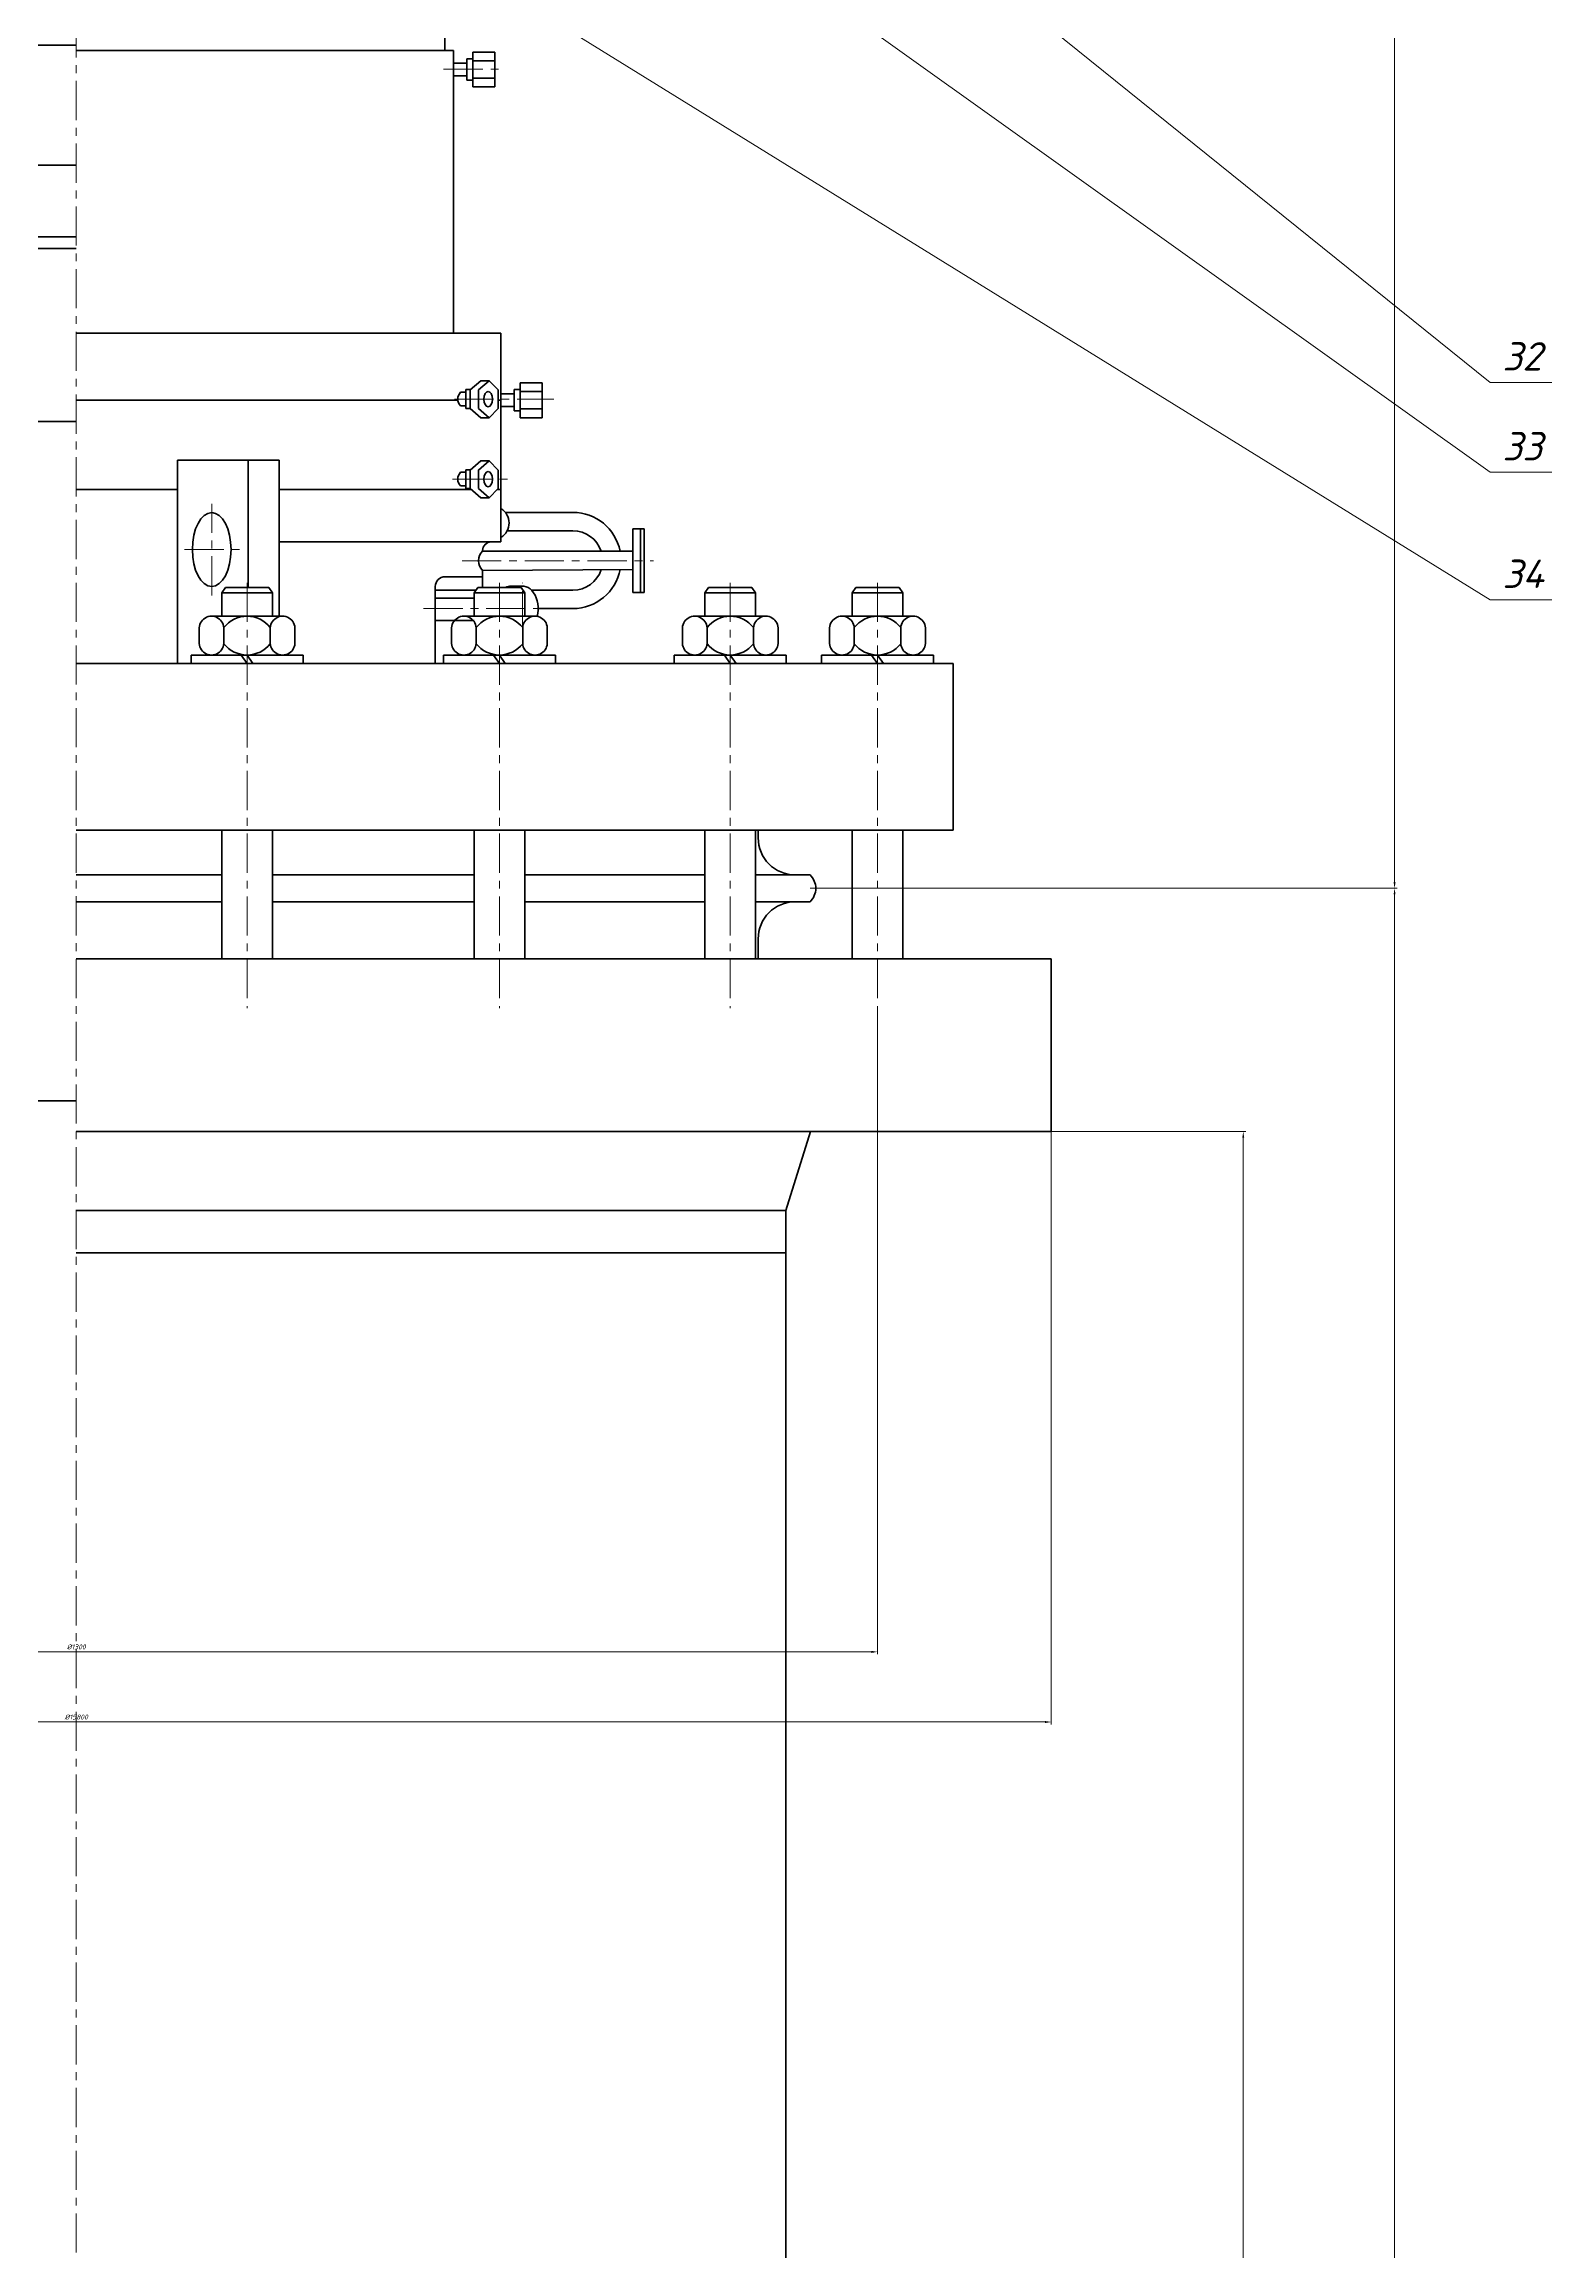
# Model space of a CAD drawing. Header units: millimetres. Extents: x 2879 to 23223, y -3142 to 6314.
# Drawn here: x 5167 to 6389, y 3336 to 5124 of the extents above; entities that cross this region are included whole.
import ezdxf

# ---------------------------------------------------------------- set-up
doc = ezdxf.new("R2010")
doc.units = ezdxf.units.MM
doc.linetypes.add('осевая', pattern=[50.8, 31.75, -6.35, 6.35, -6.35])
doc.layers.get('0').update_dxf_attribs({"lineweight": 40})
doc.layers.add('Оси', color=7, linetype='осевая', lineweight=20)
doc.layers.add('штриховка', color=7, linetype='Continuous', lineweight=20)
doc.styles.add('ADRF1', font='isocpeur.ttf', dxfattribs={"oblique": 15})
doc.styles.add('Размеры', font='isocpeur.ttf', dxfattribs={"oblique": 15})
doc.dimstyles.new('гост', dxfattribs={"dimtxt": 4, "dimasz": 5, "dimexe": 2, "dimexo": 0, "dimgap": 2, "dimtad": 1, "dimtoh": 1, "dimdec": 1, "dimlfac": 10, "dimtxsty": 'ADRF1', "dimcen": 2.5, "dimadec": 0, "dimazin": 0, "dimtfac": 1, "dimtdec": 1, "dimtmove": 0, "dimatfit": 3, "dimfxl": 1, "dimlwd": 20, "dimlwe": 20, "dimarcsym": 0})

# ---------------------------------------------------------------- blocks, each defined once
blk = doc.blocks.new('*D1')
at = {"layer": 'Defpoints', "color": 0, "transparency": 16777216}
for p in [(5983, 4243.7), (6138.6, 4243.7), (5972.3, 99.2)]:
    blk.add_point(p, dxfattribs=at)
at = {"layer": 'штриховка', "color": 0, "linetype": 'Continuous', "lineweight": 20, "transparency": 16777216}
for p, q in [((5983, 4243.7), (6140.6, 4243.7)), ((6138.6, 104.2), (6138.6, 4238.7)), ((5972.3, 99.2), (6140.6, 99.2))]:
    blk.add_line(p, q, dxfattribs=at)
at = {"layer": 'штриховка', "color": 0, "transparency": 16777216}
for points in [[(6137.8, 4238.7), (6139.4, 4238.7), (6138.6, 4243.7)], [(6137.8, 104.2), (6139.4, 104.2), (6138.6, 99.2)]]:
    blk.add_solid(points, dxfattribs=at)
at = {"layer": 'штриховка', "color": 0, "transparency": 16777216, "insert": (6134.6, 2171.5), "char_height": 4, "attachment_point": 5, "rotation": 90, "style": 'ADRF1'}
blk.add_mtext('4270', dxfattribs=at)
blk = doc.blocks.new('*D2')
at = {"layer": 'Defpoints', "color": 0, "transparency": 16777216}
for p in [(5842.3, 4343.6), (4543.8, 4280.8), (5842.3, 3822.3)]:
    blk.add_point(p, dxfattribs=at)
at = {"layer": 'штриховка', "color": 0, "linetype": 'Continuous', "lineweight": 20, "transparency": 16777216}
for p, q in [((5842.3, 4343.6), (5842.3, 3820.3)), ((4543.8, 4280.8), (4543.8, 3820.3)), ((4548.8, 3822.3), (5837.3, 3822.3))]:
    blk.add_line(p, q, dxfattribs=at)
at = {"layer": 'штриховка', "color": 0, "transparency": 16777216}
for points in [[(4548.8, 3823.1), (4548.8, 3821.4), (4543.8, 3822.3)], [(5837.3, 3823.1), (5837.3, 3821.4), (5842.3, 3822.3)]]:
    blk.add_solid(points, dxfattribs=at)
at = {"layer": 'штриховка', "color": 0, "transparency": 16777216, "insert": (5193, 3826.3), "char_height": 4, "attachment_point": 5, "style": 'ADRF1'}
blk.add_mtext('%%C1300', dxfattribs=at)
blk = doc.blocks.new('*D3')
at = {"layer": 'Defpoints', "color": 0, "transparency": 16777216}
for p in [(4403, 4243.7), (5983, 4243.7), (5983, 3765.5)]:
    blk.add_point(p, dxfattribs=at)
at = {"layer": 'штриховка', "color": 0, "linetype": 'Continuous', "lineweight": 20, "transparency": 16777216}
for p, q in [((4403, 4243.7), (4403, 3763.5)), ((5983, 4243.7), (5983, 3763.5)), ((4408, 3765.5), (5978, 3765.5))]:
    blk.add_line(p, q, dxfattribs=at)
at = {"layer": 'штриховка', "color": 0, "transparency": 16777216}
for points in [[(4408, 3766.3), (4408, 3764.6), (4403, 3765.5)], [(5978, 3766.3), (5978, 3764.6), (5983, 3765.5)]]:
    blk.add_solid(points, dxfattribs=at)
at = {"layer": 'штриховка', "color": 0, "transparency": 16777216, "insert": (5193, 3769.5), "char_height": 4, "attachment_point": 5, "style": 'ADRF1'}
blk.add_mtext('%%C15800', dxfattribs=at)
blk = doc.blocks.new('*D4')
at = {"layer": 'Defpoints', "color": 0, "transparency": 16777216}
for p in [(5193, 5841.2), (6261.2, 5841.2), (5787.6, 4440.7)]:
    blk.add_point(p, dxfattribs=at)
at = {"layer": 'штриховка', "color": 0, "linetype": 'Continuous', "lineweight": 20, "transparency": 16777216}
for p, q in [((5193, 5841.2), (6263.2, 5841.2)), ((6261.2, 4445.7), (6261.2, 5836.2)), ((5787.6, 4440.7), (6263.2, 4440.7))]:
    blk.add_line(p, q, dxfattribs=at)
at = {"layer": 'штриховка', "color": 0, "transparency": 16777216}
for points in [[(6260.4, 5836.2), (6262, 5836.2), (6261.2, 5841.2)], [(6260.4, 4445.7), (6262, 4445.7), (6261.2, 4440.7)]]:
    blk.add_solid(points, dxfattribs=at)
at = {"layer": 'штриховка', "color": 0, "transparency": 16777216, "insert": (6257.2, 5140.9), "char_height": 4, "attachment_point": 5, "rotation": 90, "style": 'ADRF1'}
blk.add_mtext('1400', dxfattribs=at)
blk = doc.blocks.new('*D5')
at = {"layer": 'Defpoints', "color": 0, "transparency": 16777216}
for p in [(5792.3, 4440.7), (5193, -570.8), (6261.2, -570.8)]:
    blk.add_point(p, dxfattribs=at)
at = {"layer": 'штриховка', "color": 0, "linetype": 'Continuous', "lineweight": 20, "transparency": 16777216}
for p, q in [((5792.3, 4440.7), (6263.2, 4440.7)), ((6261.2, 4435.7), (6261.2, -565.8)), ((5193, -570.8), (6263.2, -570.8))]:
    blk.add_line(p, q, dxfattribs=at)
at = {"layer": 'штриховка', "color": 0, "transparency": 16777216}
for points in [[(6260.4, 4435.7), (6262, 4435.7), (6261.2, 4440.7)], [(6260.4, -565.8), (6262, -565.8), (6261.2, -570.8)]]:
    blk.add_solid(points, dxfattribs=at)
at = {"layer": 'штриховка', "color": 0, "transparency": 16777216, "insert": (6257.2, 1935), "char_height": 4, "attachment_point": 5, "rotation": 90, "style": 'ADRF1'}
blk.add_mtext('5150', dxfattribs=at)
blk = doc.blocks.new('*D8')
at = {"layer": 'Defpoints', "color": 0, "transparency": 16777216}
for p in [(4403, 4245.6), (5972.3, 119.1), (5972.3, -712.4)]:
    blk.add_point(p, dxfattribs=at)
at = {"layer": 'Оси', "color": 0, "linetype": 'Continuous', "lineweight": 20, "transparency": 16777216}
for p, q in [((4403, 4245.6), (4403, -714.4)), ((5972.3, 119.1), (5972.3, -714.4)), ((4408, -712.4), (5967.3, -712.4))]:
    blk.add_line(p, q, dxfattribs=at)
at = {"layer": 'Оси', "color": 0, "transparency": 16777216}
for points in [[(4408, -711.6), (4408, -713.3), (4403, -712.4)], [(5967.3, -711.6), (5967.3, -713.3), (5972.3, -712.4)]]:
    blk.add_solid(points, dxfattribs=at)
at = {"layer": 'Оси', "color": 0, "transparency": 16777216, "insert": (5187.7, -708.4), "char_height": 4, "attachment_point": 5, "style": 'ADRF1'}
blk.add_mtext('1570', dxfattribs=at)

msp = doc.modelspace()

# ---------------------------------------------------------------- linework, layer by layer
for p, q in [((5491.63, 5119.234), (5491.63, 5174.671)), ((5113.607, 5123.467), (5193.032, 5123.467)), ((5498.787, 5119.234), (5193.032, 5119.234)), ((5498.787, 4890.234), (5498.787, 5119.234)), ((5514.296, 5103.875), (5514.296, 5118.016)), ((5514.296, 5118.016), (5532.308, 5118.016)), ((5532.308, 5118.016), (5532.308, 5103.875)), ((5498.787, 5109.012), (5509.435, 5109.012)), ((5498.787, 5098.738), (5509.435, 5098.738)), ((5509.435, 5103.875), (5509.435, 5112.442)), ((5509.435, 5112.442), (5514.296, 5112.442)), ((5509.435, 5109.012), (5509.435, 5103.875)), ((5509.435, 5098.738), (5509.435, 5103.875)), ((5509.435, 5103.875), (5509.435, 5095.308)), ((5514.296, 5112.442), (5514.296, 5103.875)), ((5514.296, 5110.945), (5532.308, 5110.945)), ((5514.296, 5095.308), (5514.296, 5103.875)), ((5514.296, 5103.875), (5514.296, 5089.734)), ((5514.296, 5096.804), (5532.308, 5096.804)), ((5532.308, 5089.734), (5532.308, 5103.875)), ((5509.435, 5095.308), (5514.296, 5095.308)), ((5514.296, 5089.734), (5532.308, 5089.734)), ((5111.837, 5026.361), (5193.032, 5026.361)), ((5071.936, 4958.83), (5193.032, 4958.83)), ((5083.379, 4968.483), (5193.032, 4968.483)), ((5498.787, 4890.234), (5193.032, 4890.234)), ((5537.067, 4890.234), (5498.787, 4890.234)), ((5537.067, 4721.234), (5537.067, 4890.234)), ((5520.938, 4851.82), (5527.678, 4851.82)), ((5552.576, 4836.024), (5552.576, 4850.165)), ((5552.576, 4850.165), (5570.588, 4850.165)), ((5570.588, 4850.165), (5570.588, 4836.024)), ((5193.032, 4836.024), (5502.162, 4836.024)), ((5508.662, 4842.506), (5504.438, 4842.506)), ((5508.662, 4831.453), (5504.438, 4831.453)), ((5512.38, 4844.591), (5508.662, 4844.591)), ((5508.662, 4844.591), (5508.662, 4829.367)), ((5508.662, 4829.367), (5512.077, 4829.367)), ((5534.741, 4836.024), (5537.067, 4836.024)), ((5537.067, 4841.161), (5547.715, 4841.161)), ((5537.067, 4830.887), (5547.715, 4830.887)), ((5547.715, 4836.024), (5547.715, 4844.591)), ((5547.715, 4844.591), (5552.576, 4844.591)), ((5547.715, 4841.161), (5547.715, 4836.024)), ((5547.715, 4830.887), (5547.715, 4836.024)), ((5547.715, 4836.024), (5547.715, 4827.457)), ((5552.576, 4844.591), (5552.576, 4836.024)), ((5552.576, 4843.095), (5570.588, 4843.095)), ((5552.576, 4827.457), (5552.576, 4836.024)), ((5552.576, 4836.024), (5552.576, 4821.883)), ((5552.576, 4828.954), (5570.588, 4828.954)), ((5570.588, 4821.883), (5570.588, 4836.024)), ((5060.171, 4818.83), (5193.032, 4818.83)), ((5527.678, 4821.883), (5520.938, 4821.883)), ((5547.715, 4827.457), (5552.576, 4827.457)), ((5552.576, 4821.883), (5570.588, 4821.883)), ((5332.366, 4787.463), (5275.066, 4787.463)), ((5275.066, 4787.463), (5275.066, 4622.683)), ((5357.522, 4787.463), (5332.366, 4787.463)), ((5332.366, 4787.463), (5332.366, 4684.333)), ((5357.522, 4661.092), (5357.522, 4787.463)), ((5508.662, 4777.648), (5504.438, 4777.648)), ((5512.38, 4779.733), (5508.662, 4779.733)), ((5508.662, 4779.733), (5508.662, 4764.509)), ((5520.938, 4786.962), (5527.678, 4786.962)), ((5193.032, 4763.781), (5275.066, 4763.781)), ((5357.522, 4763.781), (5512.939, 4763.781)), ((5508.662, 4766.594), (5504.438, 4766.594)), ((5508.662, 4764.509), (5512.077, 4764.509)), ((5527.678, 4757.025), (5520.938, 4757.025)), ((5534.055, 4763.781), (5537.067, 4763.781)), ((5595.459, 4745.147), (5540.688, 4745.147)), ((5357.522, 4721.234), (5537.067, 4721.234)), ((5595.459, 4730.271), (5542.181, 4730.271)), ((5644.043, 4706.046), (5644.043, 4731.891)), ((5644.043, 4731.891), (5650.233, 4731.891)), ((5650.233, 4731.891), (5650.233, 4706.046)), ((5650.233, 4731.891), (5653.274, 4731.891)), ((5653.274, 4731.891), (5653.274, 4706.046)), ((5522.265, 4714.234), (5522.265, 4713.88)), ((5522.265, 4713.88), (5644.043, 4713.88)), ((5644.043, 4706.046), (5644.043, 4680.2)), ((5650.233, 4680.2), (5650.233, 4706.046)), ((5653.274, 4680.2), (5653.274, 4706.046)), ((5483.882, 4622.683), (5483.882, 4685.051)), ((5491.882, 4693.051), (5522.265, 4693.051)), ((5522.265, 4698.212), (5644.043, 4698.999)), ((5522.265, 4698.212), (5522.265, 4684.333)), ((5554.687, 4685.431), (5545.25, 4685.431)), ((5310.915, 4680.104), (5313.824, 4684.333)), ((5310.915, 4680.104), (5351.915, 4680.104)), ((5310.915, 4661.092), (5310.915, 4680.104)), ((5313.824, 4684.333), (5349.006, 4684.333)), ((5351.915, 4680.104), (5349.006, 4684.333)), ((5351.915, 4680.104), (5351.915, 4661.092)), ((5516.84, 4682.19), (5483.882, 4682.19)), ((5515.406, 4675.823), (5483.882, 4675.823)), ((5515.406, 4680.104), (5518.315, 4684.333)), ((5515.406, 4680.104), (5556.406, 4680.104)), ((5515.406, 4661.092), (5515.406, 4680.104)), ((5518.315, 4684.333), (5553.497, 4684.333)), ((5556.406, 4680.104), (5553.497, 4684.333)), ((5556.406, 4680.104), (5556.406, 4661.092)), ((5561.858, 4682.19), (5595.459, 4682.19)), ((5567.251, 4667.314), (5595.459, 4667.314)), ((5644.043, 4680.2), (5650.233, 4680.2)), ((5650.233, 4680.2), (5653.274, 4680.2)), ((5702.449, 4680.104), (5705.358, 4684.333)), ((5702.449, 4680.104), (5743.449, 4680.104)), ((5702.449, 4661.092), (5702.449, 4680.104)), ((5705.358, 4684.333), (5740.54, 4684.333)), ((5743.449, 4680.104), (5740.54, 4684.333)), ((5743.449, 4680.104), (5743.449, 4661.092)), ((5821.754, 4680.104), (5824.663, 4684.333)), ((5821.754, 4680.104), (5862.754, 4680.104)), ((5821.754, 4661.092), (5821.754, 4680.104)), ((5824.663, 4684.333), (5859.845, 4684.333)), ((5862.754, 4680.104), (5859.845, 4684.333)), ((5862.754, 4680.104), (5862.754, 4661.092)), ((5292.63, 4638.847), (5292.63, 4651.892)), ((5302.475, 4661.092), (5360.354, 4661.092)), ((5312.577, 4638.847), (5312.577, 4651.892)), ((5350.253, 4638.847), (5350.253, 4651.892)), ((5370.199, 4651.892), (5370.199, 4638.847)), ((5515.406, 4657.736), (5483.882, 4657.736)), ((5497.121, 4638.847), (5497.121, 4651.892)), ((5506.966, 4661.092), (5564.845, 4661.092)), ((5517.068, 4638.847), (5517.068, 4651.892)), ((5554.744, 4638.847), (5554.744, 4651.892)), ((5574.69, 4651.892), (5574.69, 4638.847)), ((5684.164, 4638.847), (5684.164, 4651.892)), ((5694.009, 4661.092), (5751.889, 4661.092)), ((5704.111, 4638.847), (5704.111, 4651.892)), ((5741.787, 4638.847), (5741.787, 4651.892)), ((5761.733, 4651.892), (5761.733, 4638.847)), ((5803.47, 4638.847), (5803.47, 4651.892)), ((5813.314, 4661.092), (5871.194, 4661.092)), ((5823.416, 4638.847), (5823.416, 4651.892)), ((5861.092, 4638.847), (5861.092, 4651.892)), ((5881.038, 4651.892), (5881.038, 4638.847)), ((5903.465, 4622.683), (5193.032, 4622.683)), ((5286.047, 4622.683), (5286.047, 4629.648)), ((5286.047, 4629.648), (5376.782, 4629.648)), ((5310.915, 4622.683), (5351.915, 4622.683)), ((5331.415, 4622.683), (5326.653, 4629.648)), ((5336.176, 4622.683), (5331.415, 4629.648)), ((5376.782, 4622.683), (5376.782, 4629.648)), ((5490.538, 4622.683), (5490.538, 4629.648)), ((5490.538, 4629.648), (5581.273, 4629.648)), ((5515.406, 4622.683), (5556.406, 4622.683)), ((5535.906, 4622.683), (5531.144, 4629.648)), ((5540.667, 4622.683), (5535.906, 4629.648)), ((5581.273, 4622.683), (5581.273, 4629.648)), ((5677.581, 4622.683), (5677.581, 4629.648)), ((5677.581, 4629.648), (5768.317, 4629.648)), ((5702.449, 4622.683), (5743.449, 4622.683)), ((5722.949, 4622.683), (5718.188, 4629.648)), ((5727.71, 4622.683), (5722.949, 4629.648)), ((5768.317, 4622.683), (5768.317, 4629.648)), ((5796.886, 4622.683), (5796.886, 4629.648)), ((5796.886, 4629.648), (5887.622, 4629.648)), ((5821.754, 4622.683), (5862.754, 4622.683)), ((5842.254, 4622.683), (5837.493, 4629.648)), ((5847.015, 4622.683), (5842.254, 4629.648)), ((5887.622, 4622.683), (5887.622, 4629.648)), ((5903.465, 4622.683), (5903.465, 4487.683)), ((5903.465, 4487.683), (5193.032, 4487.683)), ((5310.915, 4383.683), (5310.915, 4487.683)), ((5351.915, 4383.683), (5351.915, 4487.683)), ((5515.406, 4383.683), (5515.406, 4487.683)), ((5556.406, 4383.683), (5556.406, 4487.683)), ((5702.449, 4383.683), (5702.449, 4487.683)), ((5743.449, 4383.683), (5743.449, 4487.683)), ((5745.566, 4481.574), (5745.566, 4487.683)), ((5821.754, 4383.683), (5821.754, 4487.683)), ((5862.754, 4383.683), (5862.754, 4487.683)), ((5310.915, 4451.574), (5193.032, 4451.574)), ((5515.406, 4451.574), (5351.915, 4451.574)), ((5702.449, 4451.574), (5556.406, 4451.574)), ((5787.561, 4451.574), (5743.449, 4451.574)), ((5787.561, 4451.574), (5775.566, 4451.574)), ((5310.915, 4429.792), (5193.032, 4429.792)), ((5515.406, 4429.792), (5351.915, 4429.792)), ((5702.449, 4429.792), (5556.406, 4429.792)), ((5787.561, 4429.792), (5743.449, 4429.792)), ((5787.561, 4429.792), (5775.566, 4429.792)), ((5745.566, 4399.792), (5745.566, 4383.683)), ((5983.032, 4383.683), (5193.032, 4383.683)), ((5310.915, 4383.683), (5351.915, 4383.683)), ((5983.032, 4243.683), (5983.032, 4383.683)), ((5053.032, 4268.683), (5193.032, 4268.683)), ((5983.032, 4243.683), (5193.032, 4243.683)), ((5768.032, 4179.683), (5788.032, 4243.683)), ((5768.032, 4179.683), (5193.032, 4179.683)), ((5768.032, 4145.484), (5768.032, 4179.683)), ((5768.032, 4145.484), (5193.032, 4145.484)), ((5768.032, 4145.484), (5768.032, 3223.484))]:
    msp.add_line(p, q)
for points in [[(5520.938, 4851.82), (5512.077, 4844.336), (5512.077, 4829.367), (5520.938, 4821.883)], [(5520.938, 4786.962), (5512.077, 4779.478), (5512.077, 4764.509), (5520.938, 4757.025)]]:
    msp.add_lwpolyline(points)
for points in [[(5518.818, 4829.367), (5527.678, 4821.883), (5534.741, 4829.367), (5534.741, 4844.336), (5527.678, 4851.82), (5518.818, 4844.336)], [(5518.818, 4764.509), (5527.678, 4757.025), (5534.741, 4764.509), (5534.741, 4779.478), (5527.678, 4786.962), (5518.818, 4779.478)]]:
    msp.add_lwpolyline(points, close=True)
for centre, radius, start, end in [((5509.812, 4836.979), 7.709, 134.198988, 225.801012), ((5509.812, 4772.121), 7.709, 134.198988, 225.801012), ((5530.32, 4736.594), 13.441, 300.132979, 59.867021), ((5595.459, 4706.231), 38.917, 11.335174, 90), ((5529.265, 4714.234), 7, 90, 180), ((5595.459, 4706.231), 24.04, 18.552428, 90), ((5529.535, 4706.046), 10.687, 132.862592, 227.137408), ((5491.882, 4685.051), 8, 90, 180), ((5595.459, 4706.231), 38.917, 270, 349.191199), ((5595.459, 4706.231), 24.04, 270, 342.078979), ((5302.603, 4651.087), 10.006, 355.384361, 184.615639), ((5331.415, 4637.205), 23.887, 37.94225, 142.05775), ((5360.226, 4651.087), 10.006, 355.384361, 184.615639), ((5507.094, 4651.087), 10.006, 355.384361, 184.615639), ((5535.906, 4637.205), 23.887, 37.94225, 142.05775), ((5564.717, 4651.087), 10.006, 355.384361, 184.615639), ((5694.138, 4651.087), 10.006, 355.384361, 184.615639), ((5722.949, 4637.205), 23.887, 37.94225, 142.05775), ((5751.76, 4651.087), 10.006, 355.384361, 184.615639), ((5813.443, 4651.087), 10.006, 355.384361, 184.615639), ((5842.254, 4637.205), 23.887, 37.94225, 142.05775), ((5871.065, 4651.087), 10.006, 355.384361, 184.615639), ((5302.603, 4639.652), 10.006, 175.384361, 4.615639), ((5331.415, 4653.535), 23.887, 217.94225, 322.05775), ((5360.226, 4639.652), 10.006, 175.384361, 4.615639), ((5507.094, 4639.652), 10.006, 175.384361, 4.615639), ((5535.906, 4653.535), 23.887, 217.94225, 322.05775), ((5564.717, 4639.652), 10.006, 175.384361, 4.615639), ((5694.138, 4639.652), 10.006, 175.384361, 4.615639), ((5722.949, 4653.535), 23.887, 217.94225, 322.05775), ((5751.76, 4639.652), 10.006, 175.384361, 4.615639), ((5813.443, 4639.652), 10.006, 175.384361, 4.615639), ((5842.254, 4653.535), 23.887, 217.94225, 322.05775), ((5871.065, 4639.652), 10.006, 175.384361, 4.615639), ((5775.566, 4481.574), 30, 180, 270), ((5777.314, 4440.683), 14.954, 313.257241, 46.742759), ((5775.566, 4399.792), 30, 90, 180)]:
    msp.add_arc(centre, radius, start, end)
for centre, major_axis, ratio in [((5526.765, 4836.979), (0, 6.189), 0.56936675), ((5526.765, 4772.121), (0, 6.189), 0.56936675), ((5302.748, 4715.037), (0, 29.933), 0.52393493)]:
    msp.add_ellipse(centre, major_axis=major_axis, ratio=ratio)
for centre, start_param in [((5545.25, 4667.314), 6.28318531), ((5549.647, 4667.314), 6.28318531), ((5554.687, 4667.314), 4.35297388)]:
    msp.add_ellipse(centre, major_axis=(0, 18.117), ratio=0.69349894, start_param=start_param, end_param=6.63311303)
at = {"layer": 'Оси'}
for p, q in [((5193.032, 5856.653), (5193.032, -640.472)), ((5490.711, 5104.273), (5536.925, 5104.273)), ((5499.472, 4836.979), (5579.986, 4836.979)), ((5497.882, 4772.121), (5546.072, 4772.121)), ((5302.748, 4677.889), (5302.748, 4752.184)), ((5280.75, 4715.037), (5326.941, 4715.037)), ((5505.647, 4706.046), (5660.794, 4706.046)), ((5331.415, 4688.184), (5331.415, 4343.626)), ((5535.906, 4688.184), (5535.906, 4343.626)), ((5554.687, 4649.629), (5554.687, 4687.998)), ((5722.949, 4688.184), (5722.949, 4343.626)), ((5842.254, 4688.184), (5842.254, 4343.626)), ((5474.427, 4667.314), (5575.416, 4667.314))]:
    msp.add_line(p, q, dxfattribs=at)
at = {"layer": 'штриховка'}
for p, q in [((5196.591, 5769.937), (6338.587, 4850.45)), ((5189.425, 5598.606), (6338.587, 4777.676)), ((5188.288, 5385.459), (6338.587, 4674.34)), ((6388.663, 4850.45), (6338.587, 4850.45)), ((6388.663, 4777.676), (6338.587, 4777.676)), ((6388.663, 4674.34), (6338.587, 4674.34))]:
    msp.add_line(p, q, dxfattribs=at)

# ---------------------------------------------------------------- texts
at = {"layer": 'штриховка', "char_height": 23, "attachment_point": 1, "style": 'Размеры'}
for s, insert in [('32', (6348.549, 4883.056)), ('33', (6348.549, 4810.282)), ('34', (6348.549, 4706.946))]:
    msp.add_mtext_dynamic_manual_height_columns(s, width=41.76858, gutter_width=12.5, heights=[0], dxfattribs=dict(at, insert=insert))

# ---------------------------------------------------------------- dimensions: what is measured, and where the dimension line sits
at = {"layer": 'Оси'}
dim = msp.add_linear_dim(base=(5972.344, -712.423), p1=(4403.032, 4245.596), p2=(5972.344, 119.12), text='1570', dimstyle='гост', dxfattribs=at)
dim.commit()
dim.dimension.update_dxf_attribs({"geometry": '*D8', "text_midpoint": (5187.688, -708.423)})
at = {"layer": 'штриховка'}
for base, p1, p2, text, picture, middle in [((6261.195, 5841.205), (5787.561, 4440.683), (5193.032, 5841.205), '1400', '*D4', (6257.195, 5140.944)), ((6261.195, -570.77), (5792.268, 4440.683), (5193.032, -570.77), '5150', '*D5', (6257.195, 1934.956))]:
    dim = msp.add_linear_dim(base=base, p1=p1, p2=p2, angle=90, text=text, dimstyle='гост', dxfattribs=at)
    dim.commit()
    dim.dimension.update_dxf_attribs({"geometry": picture, "text_midpoint": middle})
for base, p1, p2, text, picture, middle in [((5842.254, 3822.277), (4543.81, 4280.752), (5842.254, 4343.626), '%%C1300', '*D2', (5193.032, 3826.277)), ((5983.032, 3765.474), (4403.032, 4243.683), (5983.032, 4243.683), '%%C<>', '*D3', (5193.032, 3769.474))]:
    dim = msp.add_linear_dim(base=base, p1=p1, p2=p2, text=text, dimstyle='гост', dxfattribs=at)
    dim.commit()
    dim.dimension.update_dxf_attribs({"geometry": picture, "text_midpoint": middle})
dim = msp.add_linear_dim(base=(6138.596, 4243.683), p1=(5972.344, 99.244), p2=(5983.032, 4243.683), angle=90, text='4270', dimstyle='гост', dxfattribs=at)
dim.commit()
dim.dimension.update_dxf_attribs({"geometry": '*D1', "text_midpoint": (6138.596, 2171.464), "dimtype": 160})

doc.saveas('drawing.dxf')
